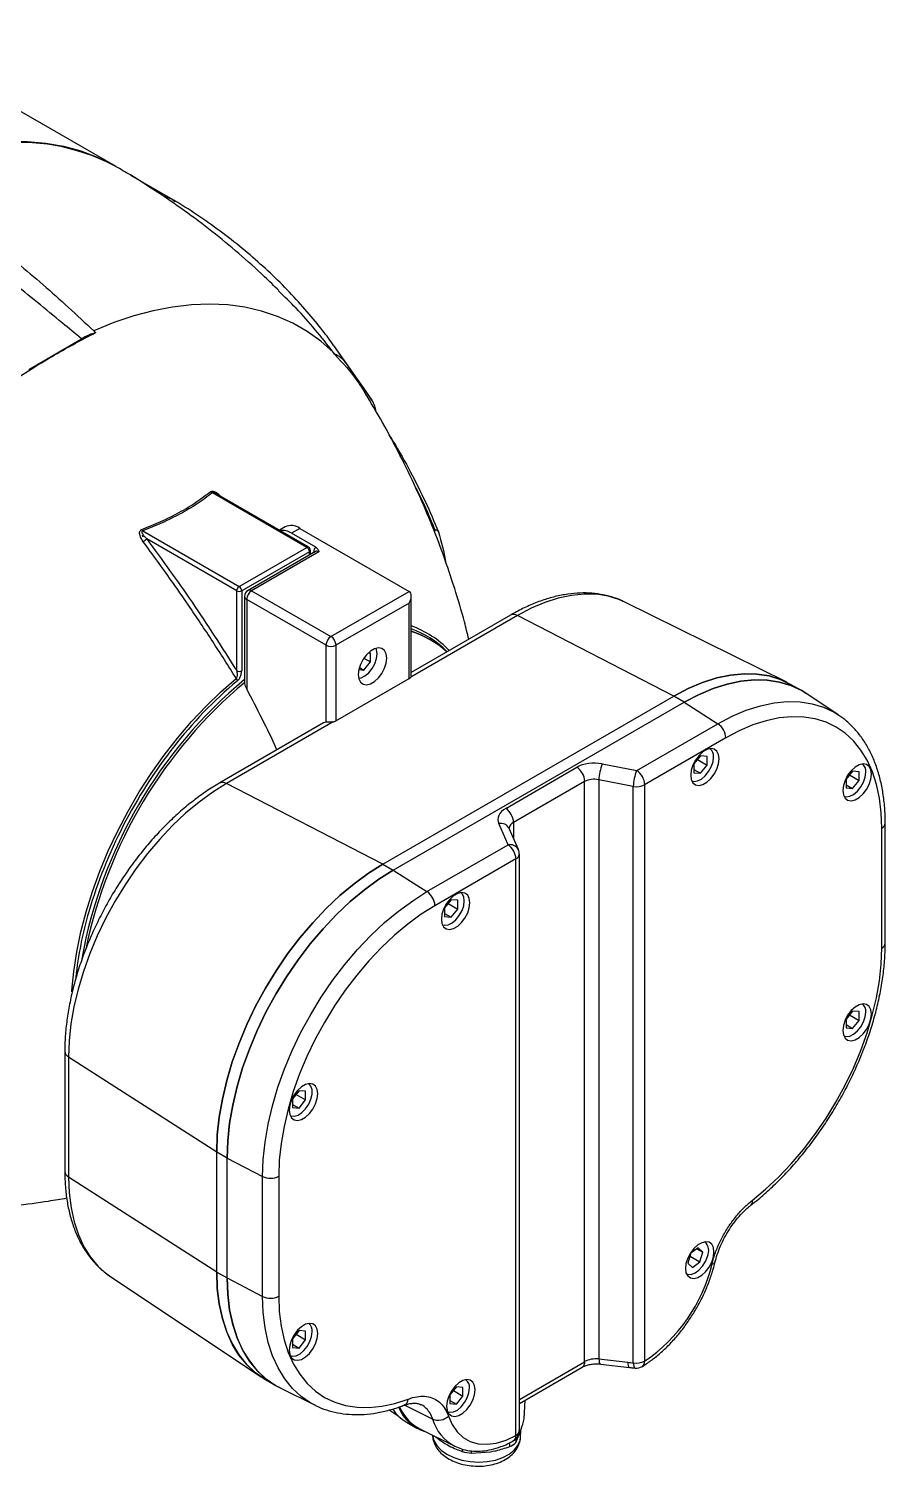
# Model space of a CAD drawing. Extents: x 6 to 132, y 2 to 97.
# Drawn here: x 99.91 to 108.83, y 5.61 to 20.59 of the extents above; entities that cross this region are included whole.
import ezdxf

# ---------------------------------------------------------------- set-up
doc = ezdxf.new("R2010")
doc.units = 0
doc.header["$MEASUREMENT"] = 0
doc.layers.add('OBJECT', color=7, linetype='CONTINUOUS')

msp = doc.modelspace()

# ---------------------------------------------------------------- linework, layer by layer
at = {"layer": 'OBJECT'}
for p, q in [((100.818, 19.156), (81.766, 30.154)), ((101.386, 18.825), (100.969, 19.065)), ((101.403, 18.816), (101.396, 18.818)), ((100.584, 17.445), (100.604, 17.426)), ((100.604, 17.426), (100.604, 17.425)), ((99.907, 17.043), (100.456, 17.36)), ((103.085, 17.287), (103.115, 17.246)), ((103.115, 17.246), (103.208, 17.114)), ((103.374, 16.883), (103.118, 17.248)), ((103.093, 17.202), (103.08, 17.222)), ((103.095, 17.203), (103.08, 17.222)), ((103.093, 17.202), (103.095, 17.203)), ((103.208, 17.114), (103.483, 16.723)), ((102.805, 15.188), (101.821, 15.757)), ((102.824, 15.19), (101.857, 15.748)), ((101.099, 15.293), (101.091, 15.315)), ((101.095, 15.361), (102.1, 14.781)), ((102.579, 15.401), (102.519, 15.366)), ((102.732, 15.386), (102.645, 15.336)), ((102.899, 15.189), (102.645, 15.336)), ((102.732, 15.386), (103.87, 14.728)), ((104.131, 15.358), (104.143, 15.365)), ((102.074, 14.736), (101.136, 15.277)), ((102.1, 14.781), (102.805, 15.188)), ((102.831, 15.143), (102.126, 14.736)), ((102.894, 15.145), (102.193, 14.74)), ((102.931, 15.141), (102.229, 14.736)), ((102.831, 15.108), (102.831, 15.143)), ((102.842, 15.114), (102.842, 15.158)), ((102.879, 15.141), (102.883, 15.138)), ((102.879, 15.136), (102.879, 15.141)), ((102.074, 13.902), (102.074, 14.736)), ((102.126, 14.736), (102.126, 13.902)), ((102.229, 14.736), (103.056, 14.259)), ((103.056, 14.259), (103.87, 14.728)), ((102.156, 14.676), (102.156, 13.789)), ((103.005, 14.169), (102.178, 14.646)), ((102.178, 14.646), (102.178, 13.715)), ((103.87, 14.608), (103.108, 14.169)), ((103.87, 13.82), (103.87, 14.608)), ((103.892, 13.849), (103.892, 14.681)), ((106.12, 14.617), (106.113, 14.62)), ((107.807, 13.782), (106.12, 14.617)), ((104.999, 14.478), (103.888, 13.837)), ((104.928, 14.482), (103.892, 13.884)), ((106.629, 13.636), (104.999, 14.478)), ((104.096, 14.223), (104.074, 14.236)), ((103.005, 13.365), (103.005, 14.169)), ((103.108, 14.169), (103.108, 13.38)), ((103.468, 14.085), (103.445, 14.087)), ((103.468, 13.994), (103.468, 14.085)), ((103.352, 13.937), (103.4, 13.909)), ((103.4, 14.034), (103.468, 13.994)), ((103.4, 13.909), (103.468, 13.994)), ((102.157, 13.78), (102.157, 13.789)), ((103.108, 13.38), (103.87, 13.82)), ((103.347, 13.914), (103.4, 13.909)), ((103.598, 11.886), (106.629, 13.636)), ((106.737, 13.574), (106.629, 13.636)), ((107.961, 13.695), (107.853, 13.757)), ((108.343, 13.442), (108.006, 13.667)), ((103.706, 11.824), (106.737, 13.574)), ((106.737, 13.574), (107.088, 13.35)), ((102.98, 13.358), (101.897, 12.733)), ((103.079, 13.37), (101.968, 12.728)), ((106.243, 12.862), (107.088, 13.35)), ((108.343, 13.442), (108.349, 13.439)), ((107.17, 13.202), (106.325, 12.715)), ((104.877, 12.468), (105.618, 12.896)), ((105.884, 12.931), (106.243, 12.862)), ((106.907, 13.016), (106.839, 12.931)), ((106.839, 12.931), (106.839, 12.84)), ((106.876, 12.977), (106.976, 12.919)), ((106.976, 13.01), (106.907, 13.016)), ((106.907, 12.834), (106.976, 12.919)), ((106.976, 12.919), (106.976, 13.01)), ((105.7, 12.749), (104.959, 12.321)), ((105.7, 6.701), (105.7, 12.749)), ((106.207, 12.696), (105.848, 12.766)), ((105.848, 12.766), (105.848, 6.73)), ((106.839, 12.874), (106.907, 12.834)), ((106.839, 12.84), (106.907, 12.834)), ((108.493, 12.856), (108.425, 12.772)), ((108.425, 12.772), (108.425, 12.681)), ((108.461, 12.817), (108.561, 12.759)), ((108.561, 12.85), (108.493, 12.856)), ((108.493, 12.675), (108.561, 12.759)), ((108.561, 12.759), (108.561, 12.85)), ((103.598, 11.886), (101.968, 12.728)), ((106.207, 6.689), (106.207, 12.696)), ((106.325, 12.715), (106.325, 6.707)), ((108.425, 12.714), (108.493, 12.675)), ((108.425, 12.681), (108.493, 12.675)), ((104.902, 12.088), (104.806, 12.309)), ((104.959, 12.321), (104.959, 12.155)), ((108.833, 11.063), (108.833, 12.313)), ((105.01, 12.039), (104.914, 12.26)), ((104.914, 12.26), (104.914, 12.26)), ((108.797, 11.013), (108.797, 12.263)), ((104.057, 11.6), (104.902, 12.088)), ((105.02, 5.983), (105.02, 11.991)), ((103.598, 11.886), (103.706, 11.824)), ((104.984, 11.941), (104.139, 11.453)), ((104.984, 5.933), (104.984, 11.941)), ((103.706, 11.824), (104.057, 11.6)), ((104.309, 11.516), (104.241, 11.431)), ((104.241, 11.431), (104.241, 11.341)), ((104.278, 11.477), (104.378, 11.419)), ((104.378, 11.51), (104.309, 11.516)), ((104.309, 11.334), (104.378, 11.419)), ((104.378, 11.419), (104.378, 11.51)), ((104.241, 11.374), (104.309, 11.334)), ((104.241, 11.341), (104.309, 11.334)), ((108.493, 10.356), (108.425, 10.272)), ((108.561, 10.35), (108.493, 10.356)), ((108.561, 10.259), (108.561, 10.35)), ((108.425, 10.272), (108.425, 10.181)), ((108.425, 10.214), (108.493, 10.175)), ((108.461, 10.317), (108.561, 10.259)), ((108.493, 10.175), (108.561, 10.259)), ((108.425, 10.181), (108.493, 10.175)), ((100.282, 9.935), (100.282, 8.685)), ((101.866, 8.886), (100.322, 9.876)), ((100.322, 9.876), (100.322, 8.626)), ((102.724, 9.526), (102.656, 9.441)), ((102.656, 9.441), (102.656, 9.35)), ((102.692, 9.487), (102.792, 9.429)), ((102.792, 9.52), (102.724, 9.526)), ((102.792, 9.429), (102.792, 9.52)), ((102.656, 9.383), (102.724, 9.344)), ((102.656, 9.35), (102.724, 9.344)), ((102.724, 9.344), (102.792, 9.429)), ((101.974, 8.824), (101.866, 8.886)), ((101.866, 7.636), (101.866, 8.886)), ((101.974, 8.824), (102.343, 8.632)), ((101.974, 7.574), (101.974, 8.824)), ((101.866, 7.636), (100.322, 8.626)), ((102.343, 7.382), (102.343, 8.632)), ((102.512, 8.635), (102.512, 7.385)), ((106.805, 7.831), (106.775, 7.73)), ((106.796, 7.799), (106.799, 7.801)), ((106.799, 7.801), (106.808, 7.833)), ((106.799, 7.801), (106.901, 7.742)), ((106.883, 7.888), (106.805, 7.831)), ((106.87, 7.879), (106.931, 7.844)), ((106.931, 7.844), (106.883, 7.888)), ((106.901, 7.742), (106.931, 7.844)), ((106.775, 7.73), (106.823, 7.685)), ((106.823, 7.685), (106.901, 7.742)), ((100.748, 7.596), (100.762, 7.587)), ((100.762, 7.587), (102.329, 6.543)), ((101.866, 7.636), (101.974, 7.574)), ((101.974, 7.574), (102.343, 7.382)), ((102.724, 7.026), (102.656, 6.941)), ((102.656, 6.941), (102.656, 6.85)), ((102.692, 6.987), (102.792, 6.929)), ((102.792, 7.02), (102.724, 7.026)), ((102.724, 6.844), (102.792, 6.929)), ((102.792, 6.929), (102.792, 7.02)), ((102.656, 6.883), (102.724, 6.844)), ((102.656, 6.85), (102.724, 6.844)), ((105.02, 6.309), (105.7, 6.701)), ((105.02, 6.267), (105.675, 6.645)), ((105.848, 6.73), (106.149, 6.695)), ((105.866, 6.677), (106.167, 6.642)), ((102.373, 6.515), (102.481, 6.453)), ((102.528, 6.428), (102.891, 6.248)), ((104.364, 6.44), (104.295, 6.356)), ((104.295, 6.356), (104.295, 6.265)), ((104.295, 6.298), (104.364, 6.259)), ((104.332, 6.401), (104.432, 6.343)), ((104.432, 6.434), (104.364, 6.44)), ((104.364, 6.259), (104.432, 6.343)), ((104.432, 6.343), (104.432, 6.434)), ((105.071, 6.105), (105.08, 6.302)), ((102.891, 6.248), (102.875, 6.256)), ((103.664, 6.199), (103.757, 6.137)), ((103.818, 6.248), (103.816, 6.247)), ((103.826, 6.25), (104.117, 6.104)), ((104.295, 6.265), (104.364, 6.259)), ((105.02, 6.256), (105.025, 6.27)), ((103.842, 6.073), (103.95, 6.01)), ((103.983, 6.001), (104.346, 5.821)), ((104.919, 5.817), (104.921, 5.859)), ((104.983, 5.858), (105.026, 5.961)), ((104.985, 5.897), (104.983, 5.858)), ((105.031, 5.913), (105.035, 5.987)), ((104.427, 5.765), (104.428, 5.79)), ((104.52, 5.773), (104.519, 5.75)), ((104.519, 5.75), (104.718, 5.763))]:
    msp.add_line(p, q, dxfattribs=at)
at = {"layer": 'OBJECT', "flags": 128}
for points in [[(98.419, 19.098), (98.639, 19.19), (98.857, 19.267), (99.072, 19.329), (99.283, 19.375), (99.491, 19.405), (99.694, 19.42), (99.892, 19.419), (100.084, 19.401), (100.27, 19.368), (100.448, 19.32), (100.619, 19.256), (100.782, 19.176), (100.835, 19.146)], [(103.08, 17.222), (102.949, 17.337), (102.808, 17.438), (102.658, 17.524), (102.5, 17.595), (102.334, 17.651), (102.16, 17.691), (101.98, 17.715), (101.794, 17.723), (101.602, 17.716), (101.406, 17.693), (101.205, 17.654), (101.001, 17.6), (100.793, 17.53), (100.584, 17.445)], [(103.483, 16.723), (103.401, 16.843), (103.374, 16.883)], [(106.113, 14.62), (106.058, 14.644), (105.944, 14.679), (105.823, 14.699), (105.695, 14.702), (105.562, 14.688), (105.425, 14.659), (105.285, 14.614), (105.143, 14.554), (104.999, 14.478)], [(103.892, 14.318), (103.996, 14.277), (104.074, 14.236)], [(103.638, 14.034), (103.632, 14.079), (103.615, 14.114), (103.587, 14.135), (103.551, 14.141), (103.511, 14.131), (103.468, 14.106), (103.428, 14.069), (103.392, 14.022), (103.364, 13.969), (103.347, 13.914), (103.341, 13.863), (103.347, 13.818), (103.364, 13.783), (103.392, 13.762), (103.428, 13.756), (103.468, 13.766), (103.511, 13.791), (103.551, 13.828), (103.587, 13.875), (103.615, 13.928), (103.632, 13.983), (103.638, 14.034)], [(103.345, 13.824), (103.37, 13.829), (103.41, 13.849), (103.45, 13.882), (103.485, 13.926), (103.513, 13.976), (103.53, 14.029), (103.537, 14.079), (103.53, 14.122), (103.525, 14.136)], [(100.356, 10.555), (100.357, 10.57), (100.376, 10.769), (100.407, 10.973), (100.449, 11.18), (100.504, 11.39), (100.57, 11.602), (100.648, 11.814), (100.736, 12.025), (100.834, 12.233), (100.942, 12.438), (101.059, 12.639), (101.184, 12.833), (101.317, 13.021), (101.457, 13.201), (101.603, 13.372), (101.754, 13.533), (101.91, 13.683), (102.069, 13.822)], [(106.629, 13.636), (106.78, 13.716), (106.929, 13.779), (107.077, 13.827), (107.221, 13.857), (107.361, 13.871), (107.495, 13.868), (107.622, 13.848), (107.742, 13.811), (107.853, 13.757)], [(107.853, 13.757), (107.742, 13.811), (107.622, 13.848), (107.495, 13.868), (107.361, 13.871), (107.221, 13.857), (107.077, 13.827), (106.929, 13.779), (106.78, 13.716), (106.629, 13.636)], [(106.737, 13.574), (106.888, 13.653), (107.038, 13.717), (107.185, 13.764), (107.329, 13.795), (107.469, 13.809), (107.603, 13.805), (107.73, 13.785), (107.85, 13.748), (107.962, 13.695), (108.006, 13.667)], [(108.006, 13.667), (107.962, 13.695), (107.85, 13.748), (107.73, 13.785), (107.603, 13.805), (107.469, 13.809), (107.329, 13.795), (107.185, 13.764), (107.038, 13.717), (106.888, 13.653), (106.737, 13.574)], [(107.088, 13.35), (107.237, 13.428), (107.385, 13.491), (107.531, 13.538), (107.674, 13.569), (107.812, 13.582), (107.945, 13.579), (108.071, 13.559), (108.189, 13.523), (108.299, 13.47), (108.343, 13.442)], [(108.797, 12.263), (108.791, 12.423), (108.772, 12.575), (108.742, 12.717), (108.699, 12.849), (108.645, 12.969), (108.579, 13.076), (108.503, 13.171), (108.416, 13.251), (108.32, 13.316), (108.216, 13.367), (108.103, 13.401), (107.983, 13.42), (107.858, 13.423), (107.726, 13.41), (107.591, 13.382), (107.452, 13.337), (107.312, 13.277), (107.17, 13.202)], [(107.102, 12.984), (107.096, 13.029), (107.079, 13.064), (107.051, 13.085), (107.015, 13.091), (106.975, 13.081), (106.932, 13.056), (106.892, 13.019), (106.856, 12.972), (106.828, 12.919), (106.811, 12.865), (106.805, 12.813), (106.811, 12.768), (106.828, 12.733), (106.856, 12.712), (106.892, 12.707), (106.932, 12.716), (106.975, 12.741), (107.015, 12.778), (107.051, 12.825), (107.079, 12.878), (107.096, 12.933), (107.102, 12.984)], [(106.815, 12.756), (106.839, 12.749), (106.877, 12.754), (106.918, 12.774), (106.957, 12.807), (106.992, 12.851), (107.02, 12.901), (107.038, 12.954), (107.044, 13.004)], [(108.688, 12.825), (108.682, 12.87), (108.664, 12.904), (108.636, 12.925), (108.601, 12.931), (108.56, 12.921), (108.518, 12.897), (108.477, 12.86), (108.441, 12.813), (108.414, 12.76), (108.396, 12.705), (108.39, 12.653), (108.396, 12.608), (108.414, 12.574), (108.441, 12.553), (108.477, 12.547), (108.518, 12.557), (108.56, 12.581), (108.601, 12.618), (108.636, 12.665), (108.664, 12.718), (108.682, 12.773), (108.688, 12.825)], [(108.4, 12.596), (108.425, 12.59), (108.463, 12.594), (108.503, 12.614), (108.543, 12.648), (108.578, 12.691), (108.606, 12.742), (108.623, 12.794), (108.629, 12.844)], [(101.968, 12.728), (101.825, 12.638), (101.682, 12.534), (101.542, 12.417), (101.405, 12.289), (101.272, 12.148), (101.145, 11.998), (101.024, 11.839), (100.91, 11.672), (100.804, 11.499), (100.707, 11.321), (100.62, 11.139), (100.542, 10.954), (100.476, 10.769), (100.421, 10.584), (100.378, 10.401), (100.347, 10.221), (100.328, 10.046), (100.322, 9.876)], [(101.866, 8.886), (101.872, 9.065), (101.892, 9.249), (101.925, 9.438), (101.97, 9.631), (102.028, 9.825), (102.098, 10.02), (102.179, 10.214), (102.271, 10.406), (102.373, 10.593), (102.484, 10.776), (102.604, 10.951), (102.732, 11.118), (102.866, 11.276), (103.005, 11.424), (103.149, 11.559), (103.297, 11.682), (103.447, 11.792), (103.598, 11.886)], [(103.598, 11.886), (103.447, 11.792), (103.297, 11.682), (103.149, 11.559), (103.005, 11.424), (102.866, 11.276), (102.732, 11.118), (102.604, 10.951), (102.484, 10.776), (102.373, 10.593), (102.271, 10.406), (102.179, 10.214), (102.098, 10.02), (102.028, 9.825), (101.97, 9.631), (101.925, 9.438), (101.892, 9.249), (101.872, 9.065), (101.866, 8.886)], [(101.974, 8.824), (101.981, 9.002), (102, 9.186), (102.033, 9.376), (102.078, 9.568), (102.136, 9.763), (102.206, 9.958), (102.287, 10.152), (102.379, 10.343), (102.481, 10.531), (102.593, 10.713), (102.713, 10.889), (102.84, 11.056), (102.974, 11.214), (103.114, 11.361), (103.258, 11.497), (103.405, 11.62), (103.555, 11.729), (103.706, 11.824)], [(103.706, 11.824), (103.555, 11.729), (103.405, 11.62), (103.258, 11.497), (103.114, 11.361), (102.974, 11.214), (102.84, 11.056), (102.713, 10.889), (102.593, 10.713), (102.481, 10.531), (102.379, 10.343), (102.287, 10.152), (102.206, 9.958), (102.136, 9.763), (102.078, 9.568), (102.033, 9.376), (102, 9.186), (101.981, 9.002), (101.974, 8.824)], [(102.343, 8.632), (102.35, 8.808), (102.369, 8.991), (102.402, 9.178), (102.447, 9.368), (102.504, 9.561), (102.573, 9.754), (102.653, 9.946), (102.744, 10.135), (102.845, 10.321), (102.955, 10.501), (103.074, 10.675), (103.2, 10.84), (103.333, 10.997), (103.471, 11.142), (103.613, 11.277), (103.759, 11.398), (103.908, 11.506), (104.057, 11.6)], [(104.504, 11.485), (104.498, 11.53), (104.481, 11.564), (104.453, 11.585), (104.417, 11.591), (104.377, 11.581), (104.334, 11.557), (104.294, 11.519), (104.258, 11.472), (104.23, 11.419), (104.213, 11.365), (104.207, 11.313), (104.213, 11.268), (104.23, 11.234), (104.258, 11.213), (104.294, 11.207), (104.334, 11.216), (104.377, 11.241), (104.417, 11.278), (104.453, 11.325), (104.481, 11.378), (104.498, 11.433), (104.504, 11.485)], [(104.217, 11.256), (104.241, 11.25), (104.279, 11.254), (104.32, 11.274), (104.359, 11.308), (104.394, 11.351), (104.422, 11.402), (104.44, 11.454), (104.446, 11.504), (104.44, 11.547), (104.422, 11.579), (104.409, 11.59)], [(104.139, 11.453), (103.997, 11.364), (103.856, 11.261), (103.718, 11.146), (103.582, 11.018), (103.451, 10.88), (103.325, 10.731), (103.206, 10.574), (103.093, 10.409), (102.988, 10.238), (102.893, 10.062), (102.806, 9.882), (102.73, 9.7), (102.664, 9.517), (102.61, 9.334), (102.567, 9.153), (102.537, 8.975), (102.518, 8.802), (102.512, 8.635)], [(107.447, 8.382), (107.586, 8.498), (107.722, 8.625), (107.854, 8.763), (107.98, 8.912), (108.1, 9.069), (108.213, 9.234), (108.318, 9.406), (108.415, 9.582), (108.501, 9.762), (108.578, 9.945), (108.644, 10.129), (108.698, 10.312), (108.741, 10.493), (108.772, 10.671), (108.791, 10.845), (108.797, 11.013)], [(108.688, 10.325), (108.682, 10.37), (108.664, 10.404), (108.636, 10.425), (108.601, 10.431), (108.56, 10.421), (108.518, 10.397), (108.477, 10.36), (108.441, 10.313), (108.414, 10.26), (108.396, 10.205), (108.39, 10.153), (108.396, 10.108), (108.414, 10.074), (108.441, 10.053), (108.477, 10.047), (108.518, 10.057), (108.56, 10.081), (108.601, 10.118), (108.636, 10.165), (108.664, 10.218), (108.682, 10.273), (108.688, 10.325)], [(108.4, 10.096), (108.425, 10.09), (108.463, 10.094), (108.503, 10.114), (108.543, 10.148), (108.578, 10.191), (108.606, 10.242), (108.623, 10.294), (108.629, 10.344)], [(102.919, 9.494), (102.913, 9.539), (102.895, 9.574), (102.867, 9.595), (102.832, 9.601), (102.791, 9.591), (102.749, 9.566), (102.708, 9.529), (102.672, 9.482), (102.645, 9.429), (102.627, 9.374), (102.621, 9.323), (102.627, 9.278), (102.645, 9.243), (102.672, 9.222), (102.708, 9.216), (102.749, 9.226), (102.791, 9.251), (102.832, 9.288), (102.867, 9.335), (102.895, 9.388), (102.913, 9.443), (102.919, 9.494)], [(102.792, 9.338), (102.824, 9.386), (102.847, 9.438), (102.859, 9.489), (102.859, 9.536), (102.847, 9.574), (102.824, 9.6)], [(102.631, 9.266), (102.639, 9.263), (102.674, 9.26), (102.714, 9.272), (102.754, 9.299), (102.792, 9.338)], [(100.322, 8.626), (100.328, 8.461), (100.348, 8.305), (100.38, 8.158), (100.425, 8.023), (100.482, 7.9), (100.551, 7.791), (100.631, 7.695), (100.722, 7.615), (100.748, 7.596)], [(107.048, 7.846), (107.042, 7.891), (107.024, 7.925), (106.997, 7.946), (106.961, 7.952), (106.92, 7.942), (106.878, 7.918), (106.837, 7.881), (106.802, 7.834), (106.774, 7.781), (106.756, 7.726), (106.75, 7.674), (106.756, 7.629), (106.774, 7.595), (106.802, 7.574), (106.837, 7.568), (106.878, 7.578), (106.92, 7.602), (106.961, 7.639), (106.997, 7.686), (107.024, 7.739), (107.042, 7.794), (107.048, 7.846)], [(106.761, 7.618), (106.774, 7.613), (106.811, 7.612), (106.851, 7.628), (106.891, 7.657), (106.928, 7.698), (106.958, 7.747), (106.979, 7.799)], [(102.373, 6.515), (102.372, 6.516), (102.27, 6.585), (102.178, 6.671), (102.097, 6.771), (102.028, 6.885), (101.97, 7.013), (101.925, 7.153), (101.892, 7.305), (101.872, 7.466), (101.866, 7.636)], [(101.866, 7.636), (101.872, 7.466), (101.892, 7.304), (101.925, 7.152), (101.971, 7.011), (102.029, 6.883), (102.099, 6.769), (102.18, 6.669), (102.273, 6.583), (102.373, 6.515)], [(102.528, 6.428), (102.483, 6.451), (102.381, 6.521), (102.289, 6.606), (102.207, 6.706), (102.137, 6.821), (102.079, 6.949), (102.033, 7.089), (102, 7.241), (101.981, 7.403), (101.974, 7.574)], [(101.974, 7.574), (101.981, 7.404), (102, 7.242), (102.033, 7.091), (102.078, 6.951), (102.136, 6.823), (102.206, 6.709), (102.287, 6.608), (102.378, 6.523), (102.48, 6.453), (102.528, 6.428)], [(102.875, 6.256), (102.847, 6.271), (102.746, 6.34), (102.655, 6.424), (102.574, 6.524), (102.505, 6.637), (102.447, 6.764), (102.402, 6.903), (102.369, 7.053), (102.35, 7.213), (102.343, 7.382)], [(102.512, 7.385), (102.518, 7.224), (102.537, 7.072), (102.568, 6.929), (102.61, 6.797), (102.665, 6.677), (102.731, 6.57), (102.807, 6.475), (102.894, 6.395), (102.99, 6.33), (103.096, 6.28), (103.209, 6.245), (103.329, 6.227), (103.455, 6.224), (103.587, 6.238), (103.723, 6.267), (103.862, 6.312)], [(102.919, 6.994), (102.913, 7.039), (102.895, 7.074), (102.867, 7.095), (102.832, 7.101), (102.791, 7.091), (102.749, 7.066), (102.708, 7.029), (102.672, 6.982), (102.645, 6.929), (102.627, 6.874), (102.621, 6.823), (102.627, 6.778), (102.645, 6.743), (102.672, 6.722), (102.708, 6.716), (102.749, 6.726), (102.791, 6.751), (102.832, 6.788), (102.867, 6.835), (102.895, 6.888), (102.913, 6.943), (102.919, 6.994)], [(102.631, 6.766), (102.656, 6.759), (102.694, 6.764), (102.734, 6.784), (102.774, 6.817), (102.809, 6.861), (102.837, 6.911), (102.854, 6.964), (102.86, 7.014)], [(105.848, 6.73), (105.85, 6.712), (105.852, 6.697), (105.856, 6.686), (105.861, 6.679), (105.866, 6.677)], [(106.149, 6.695), (106.151, 6.677), (106.154, 6.662), (106.157, 6.651), (106.162, 6.644), (106.167, 6.642)], [(106.207, 6.689), (106.209, 6.671), (106.212, 6.655), (106.216, 6.644), (106.221, 6.638), (106.226, 6.635)], [(104.558, 6.409), (104.552, 6.454), (104.535, 6.488), (104.507, 6.509), (104.471, 6.515), (104.431, 6.505), (104.388, 6.481), (104.348, 6.444), (104.312, 6.396), (104.284, 6.343), (104.267, 6.289), (104.261, 6.237), (104.267, 6.192), (104.284, 6.158), (104.312, 6.137), (104.348, 6.131), (104.388, 6.141), (104.431, 6.165), (104.471, 6.202), (104.507, 6.249), (104.535, 6.302), (104.552, 6.357), (104.558, 6.409)], [(104.271, 6.18), (104.295, 6.174), (104.333, 6.178), (104.374, 6.198), (104.413, 6.232), (104.449, 6.275), (104.476, 6.326), (104.494, 6.378), (104.5, 6.428)], [(104.281, 6.135), (104.32, 6.046), (104.371, 5.971), (104.435, 5.913), (104.508, 5.871), (104.592, 5.847), (104.683, 5.841), (104.779, 5.854), (104.881, 5.885), (104.984, 5.933)], [(104.114, 5.936), (104.114, 5.934), (104.128, 5.879), (104.158, 5.827), (104.204, 5.779), (104.265, 5.737), (104.337, 5.702), (104.419, 5.677), (104.506, 5.661), (104.596, 5.656), (104.685, 5.661), (104.77, 5.677), (104.847, 5.703), (104.913, 5.738), (104.967, 5.78), (105.005, 5.829), (105.027, 5.881), (105.031, 5.913)]]:
    msp.add_lwpolyline(points, dxfattribs=at)
at = {"layer": 'OBJECT'}
for centre, radius, start, end in [((99.815, 17.296), 2.112, 60.6023, 95.1424), ((101.281, 18.643), 0.209, 44.6547, 79.2122), ((101.84, 15.801), 0.048, 221.945, 246.1942), ((101.132, 15.4), 0.0537, 206.7827, 226.6308), ((102.55, 15.196), 0.169, 55.8582, 98.7787), ((102.642, 15.261), 0.154, 54.3825, 114.307), ((101.006, 15.402), 0.18, 301.2355, 316.2788), ((102.816, 15.173), 0.0185, 65.6918, 125.6177), ((102.775, 15.141), 0.0565, 2.6054, 57.3946), ((102.805, 15.158), 0.0367, 0, 60.0027), ((102.824, 15.16), 0.0185, 294.3743, 354.305), ((102.936, 15.146), 0.0576, 130.6915, 184.835), ((102.909, 15.111), 0.037, 54.3837, 114.3057), ((102.13, 14.733), 0.0565, 122.6057, 177.3944), ((102.1, 14.786), 0.0565, 242.6095, 297.3905), ((102.069, 14.733), 0.0565, 2.6054, 57.3946), ((102.229, 14.676), 0.0735, 119.9973, 180), ((102.29, 14.641), 0.113, 122.6057, 177.3944), ((102.208, 14.706), 0.037, 54.3837, 114.3057), ((102.193, 14.68), 0.037, 185.6944, 245.6258), ((104.96, 14.416), 0.0735, 57.483, 115.2831), ((103.117, 14.163), 0.113, 122.6057, 177.3944), ((102.996, 14.163), 0.113, 2.6056, 57.3944), ((103.541, 13.392), 1.039, 43.9488, 70.236), ((103.541, 13.372), 1.029, 45.098, 70.0299), ((103.584, 13.338), 1.022, 48.204, 72.496), ((103.056, 14.269), 0.113, 242.6096, 297.3903), ((105.288, 10.034), 4.906, 129.678, 169.8148), ((104.956, 10.356), 4.484, 129.8736, 142.1823), ((102.022, 13.781), 0.0622, 14.5531, 40.4936), ((102.1, 13.952), 0.0565, 242.6095, 297.3905), ((105.326, 10.01), 4.925, 130.0451, 168.1837), ((103.007, 13.311), 0.054, 92.353, 119.764), ((106.981, 13.193), 0.19, 2.7342, 55.5333), ((105.451, 9.944), 5.127, 141.9343, 163.6128), ((106.948, 13.014), 0.0962, 353.8304, 51.944), ((105.511, 12.74), 0.19, 2.734, 55.5336), ((106.388, 12.734), 0.541, 158.6395, 176.6703), ((108.534, 12.855), 0.0961, 353.83, 51.9443), ((101.929, 12.666), 0.0735, 57.4792, 115.3278), ((106.746, 12.665), 0.541, 158.6399, 176.67), ((106.136, 12.706), 0.19, 2.7342, 55.5333), ((106.238, 12.882), 0.188, 260.2286, 297.3576), ((104.77, 12.312), 0.19, 2.734, 55.5336), ((104.827, 12.212), 0.0991, 29.2265, 102.4232), ((108.774, 12.317), 0.0591, 292.9462, 355.7479), ((104.923, 11.991), 0.0991, 29.2267, 102.4232), ((104.795, 11.931), 0.19, 2.7342, 55.5333), ((104.958, 11.997), 0.0619, 294.5249, 354.1544), ((104.897, 11.991), 0.122, 0, 23.5199), ((103.95, 11.444), 0.19, 2.7342, 55.5333), ((104.333, 10.283), 3.959, 163.7514, 173.8678), ((108.774, 11.067), 0.0591, 292.9462, 355.7479), ((108.534, 10.355), 0.0961, 353.83, 51.9441), ((100.356, 9.942), 0.0734, 184.675, 242.5283), ((100.356, 8.692), 0.0735, 184.718, 242.5252), ((102.425, 8.803), 0.19, 244.4705, 297.2617), ((107.402, 8.369), 0.047, 315.3862, 17.0219), ((106.859, 7.857), 0.134, 334.3858, 44.924), ((105.377, 8.115), 1.697, 303.9419, 346.5482), ((107.027, 7.756), 0.0361, 270.7186, 335.6777), ((102.425, 7.553), 0.19, 244.4705, 297.2617), ((102.765, 7.024), 0.0961, 353.83, 51.9441), ((105.642, 6.694), 0.0591, 304.2649, 7.0475), ((106.238, 6.874), 0.188, 260.2286, 297.3576), ((106.238, 6.757), 0.122, 264.0263, 301.3477), ((106.269, 6.699), 0.0566, 305.6832, 8.8086), ((104.404, 6.438), 0.0962, 353.8304, 51.9436), ((103.787, 6.316), 0.0747, 294.7894, 357.5103), ((104.063, 6.45), 0.437, 214.0064, 239.5661), ((104.174, 6.397), 0.446, 202.7633, 252.9965), ((104.196, 6.409), 0.46, 202.7701, 242.4598), ((104.175, 6.244), 0.152, 247.3959, 313.9244), ((104.564, 6.232), 0.466, 196.0593, 242.1629), ((104.725, 6.189), 0.42, 297.6437, 307.9509), ((104.897, 5.983), 0.122, 298.6092, 0), ((104.921, 5.928), 0.0632, 303.7283, 4.4705), ((104.958, 5.989), 0.0619, 294.5249, 354.1544), ((104.599, 6.552), 0.806, 257.6305, 264.301)]:
    msp.add_arc(centre, radius, start, end, dxfattribs=at)
for centre, major_axis, ratio, start_param, end_param in [((103.819, 14.638), (0.052, 0.09), 0.577335, 4.71243, 6.283226), ((103.819, 13.847), (0.0735, 0.0032), 0.546315, 5.474214, 5.945541), ((103.056, 13.407), (0.0735, 0.0032), 0.546315, 5.002888, 5.474214), ((105.813, 12.772), (0.275, -0.013), 0.606667, 1.338062, 2.385259), ((105.808, 12.674), (0.153, -0.014), 0.628661, 1.365736, 2.412933), ((105.072, 12.344), (0.275, -0.013), 0.606667, 2.385259, 3.432457), ((105.067, 12.247), (0.153, -0.014), 0.628661, 2.412933, 3.13192), ((105.808, 6.651), (0.153, 0.011), 0.520698, 1.270047, 2.317245), ((105.958, 7.606), (2.096, -0.392), 0.409103, 4.879584, 4.907021)]:
    msp.add_ellipse(centre, major_axis=major_axis, ratio=ratio, start_param=start_param, end_param=end_param, dxfattribs=at)
for points, knots in [([(100.456, 17.36), (100.39, 17.416), (100.148, 17.617), (99.736, 17.955), (99.214, 18.355), (98.686, 18.724), (98.334, 18.937), (98.158, 19.043)], [0, 0, 0, 0, 0.085075, 0.310548, 0.536056, 0.768026, 1, 1, 1, 1]), ([(98.445, 19.083), (98.625, 18.974), (98.985, 18.756), (99.523, 18.366), (100.059, 17.934), (100.409, 17.608), (100.584, 17.445)], [0, 0, 0, 0, 0.247337, 0.4962, 0.7473, 1, 1, 1, 1]), ([(102.513, 17.864), (102.464, 17.912), (102.329, 18.046), (102.097, 18.252), (101.818, 18.482), (101.53, 18.699), (101.233, 18.902), (101.006, 19.048), (100.876, 19.121), (100.851, 19.135)], [0, 0, 0, 0, 0.099369, 0.271686, 0.443837, 0.61568, 0.787172, 0.958273, 1, 1, 1, 1]), ([(101.377, 18.825), (101.368, 18.829), (101.351, 18.837), (101.331, 18.838), (101.323, 18.838)], [0, 0, 0, 0, 0.550647, 1, 1, 1, 1]), ([(101.417, 18.806), (101.412, 18.808), (101.403, 18.814), (101.378, 18.83), (101.351, 18.837), (101.327, 18.837), (101.325, 18.837)], [0, 0, 0, 0, 0.1595108, 0.3197629, 0.9332028, 1, 1, 1, 1]), ([(103.087, 17.289), (103.049, 17.342), (102.961, 17.462), (102.806, 17.649), (102.625, 17.849), (102.426, 18.047), (102.214, 18.237), (101.99, 18.419), (101.752, 18.592), (101.561, 18.721), (101.446, 18.789), (101.417, 18.806)], [0, 0, 0, 0, 0.0896269, 0.2055026, 0.3290394, 0.4528502, 0.5778388, 0.7037235, 0.8302669, 0.9575329, 1, 1, 1, 1]), ([(103.08, 17.222), (102.957, 17.379), (102.78, 17.603), (102.571, 17.801), (102.509, 17.86)], [0, 0, 0, 0, 0.701074, 1, 1, 1, 1]), ([(99.738, 16.925), (99.885, 17.017), (100.107, 17.157), (100.393, 17.317), (100.534, 17.389), (100.604, 17.425)], [0, 0, 0, 0, 0.496895, 0.748447, 1, 1, 1, 1]), ([(100.604, 17.426), (100.582, 17.419), (100.536, 17.404), (100.483, 17.375), (100.456, 17.36)], [0, 0, 0, 0, 0.491563, 1, 1, 1, 1]), ([(103.093, 17.202), (103.179, 17.11), (103.296, 16.984), (103.385, 16.839), (103.409, 16.801)], [0, 0, 0, 0, 0.734209, 1, 1, 1, 1]), ([(103.208, 17.114), (103.193, 17.132), (103.163, 17.169), (103.118, 17.192), (103.095, 17.203)], [0, 0, 0, 0, 0.49156, 1, 1, 1, 1]), ([(104.492, 14.231), (104.478, 14.291), (104.435, 14.468), (104.347, 14.761), (104.23, 15.11), (104.095, 15.459), (103.944, 15.806), (103.778, 16.15), (103.6, 16.483), (103.472, 16.698), (103.41, 16.801)], [0, 0, 0, 0, 0.0681334, 0.1994176, 0.3320858, 0.4659181, 0.6007168, 0.7363064, 0.8725333, 1, 1, 1, 1]), ([(103.524, 16.607), (103.522, 16.625), (103.516, 16.668), (103.495, 16.703), (103.483, 16.723)], [0, 0, 0, 0, 0.412806, 1, 1, 1, 1]), ([(103.668, 16.35), (103.68, 16.332), (103.759, 16.207), (103.884, 15.978), (104.044, 15.663), (104.132, 15.455), (104.176, 15.35)], [0, 0, 0, 0, 0.055408, 0.381049, 0.690525, 1, 1, 1, 1]), ([(101.084, 15.376), (101.151, 15.402), (101.287, 15.456), (101.445, 15.535), (101.624, 15.636), (101.728, 15.713), (101.804, 15.769)], [0, 0, 0, 0, 0.245476, 0.49291, 0.630164, 1, 1, 1, 1]), ([(101.821, 15.757), (101.769, 15.718), (101.665, 15.64), (101.489, 15.537), (101.299, 15.442), (101.163, 15.388), (101.095, 15.361)], [0, 0, 0, 0, 0.25249, 0.507165, 0.752593, 1, 1, 1, 1]), ([(101.804, 15.769), (101.808, 15.771), (101.815, 15.775), (101.83, 15.774), (101.852, 15.767), (101.88, 15.749), (101.897, 15.73), (101.906, 15.72)], [0, 0, 0, 0, 0.120769, 0.24118, 0.407152, 0.679179, 1, 1, 1, 1]), ([(101.821, 15.757), (101.821, 15.757), (101.823, 15.759), (101.826, 15.759), (101.83, 15.759), (101.838, 15.758), (101.847, 15.754), (101.854, 15.75), (101.857, 15.748)], [0, 0, 0, 0, 0.101104, 0.19118, 0.301119, 0.404898, 0.759026, 1, 1, 1, 1]), ([(104.143, 15.365), (104.091, 15.489), (104.024, 15.652), (103.94, 15.812), (103.92, 15.85)], [0, 0, 0, 0, 0.763964, 1, 1, 1, 1]), ([(101.1, 15.247), (101.086, 15.268), (101.069, 15.295), (101.061, 15.333), (101.062, 15.351), (101.069, 15.366), (101.077, 15.373), (101.082, 15.375), (101.084, 15.376)], [0, 0, 0, 0, 0.475407, 0.622904, 0.771203, 0.868409, 0.966167, 1, 1, 1, 1]), ([(101.136, 15.277), (101.123, 15.291), (101.105, 15.31), (101.09, 15.335), (101.087, 15.345), (101.087, 15.352), (101.088, 15.356), (101.09, 15.358), (101.092, 15.36), (101.094, 15.361), (101.095, 15.361)], [0, 0, 0, 0, 0.5422231, 0.6967741, 0.8349357, 0.8808129, 0.9104213, 0.9456057, 0.9766811, 1, 1, 1, 1]), ([(104.176, 15.35), (104.175, 15.353), (104.173, 15.359), (104.167, 15.365), (104.16, 15.369), (104.151, 15.369), (104.146, 15.366), (104.143, 15.365)], [0, 0, 0, 0, 0.194111, 0.388779, 0.574836, 0.768557, 1, 1, 1, 1]), ([(104.176, 15.35), (104.205, 15.245), (104.234, 15.14), (104.251, 15.039), (104.251, 15.039)], [0, 0, 0, 0, 0.9981, 1, 1, 1, 1]), ([(102.069, 13.822), (101.988, 13.951), (101.825, 14.209), (101.598, 14.548), (101.357, 14.896), (101.198, 15.113), (101.1, 15.247)], [0, 0, 0, 0, 0.264022, 0.528445, 0.709044, 1, 1, 1, 1]), ([(101.136, 15.277), (101.296, 15.058), (101.621, 14.612), (101.921, 14.142), (102.074, 13.902)], [0, 0, 0, 0, 0.489893, 1, 1, 1, 1]), ([(102.899, 15.189), (102.904, 15.185), (102.921, 15.173), (102.927, 15.155), (102.93, 15.143), (102.931, 15.141), (102.931, 15.141)], [0, 0, 0, 0, 0.283117, 0.90121, 0.995869, 1, 1, 1, 1]), ([(106.111, 14.62), (106.104, 14.623), (106.063, 14.646), (105.981, 14.673), (105.866, 14.701), (105.746, 14.714), (105.621, 14.713), (105.491, 14.697), (105.358, 14.668), (105.223, 14.625), (105.089, 14.568), (104.99, 14.518), (104.938, 14.488), (104.928, 14.482)], [0, 0, 0, 0, 0.021895, 0.125386, 0.229131, 0.333648, 0.439286, 0.546179, 0.654251, 0.763277, 0.87297, 0.97769, 1, 1, 1, 1]), ([(102.074, 13.902), (102.075, 13.893), (102.079, 13.877), (102.079, 13.853), (102.076, 13.836), (102.072, 13.826), (102.069, 13.822), (102.069, 13.822)], [0, 0, 0, 0, 0.333044, 0.627913, 0.827002, 0.966789, 1, 1, 1, 1]), ([(102.082, 13.797), (102.083, 13.798), (102.089, 13.803), (102.1, 13.817), (102.113, 13.841), (102.123, 13.871), (102.125, 13.891), (102.126, 13.902)], [0, 0, 0, 0, 0.043527, 0.212236, 0.421185, 0.699998, 1, 1, 1, 1]), ([(103.891, 13.849), (103.891, 13.847), (103.892, 13.843), (103.89, 13.839), (103.888, 13.837)], [0, 0, 0, 0, 0.513033, 1, 1, 1, 1]), ([(102.178, 13.715), (102.17, 13.733), (102.16, 13.754), (102.157, 13.777), (102.157, 13.78)], [0, 0, 0, 0, 0.849205, 1, 1, 1, 1]), ([(102.494, 13.077), (102.493, 13.08), (102.396, 13.295), (102.286, 13.506), (102.178, 13.715)], [0, 0, 0, 0, 0.014622, 1, 1, 1, 1]), ([(103.079, 13.37), (103.071, 13.368), (103.056, 13.366), (103.032, 13.365), (103.015, 13.365), (103.007, 13.365), (103.005, 13.365)], [0, 0, 0, 0, 0.285294, 0.570924, 0.848861, 1, 1, 1, 1]), ([(108.833, 12.313), (108.833, 12.341), (108.832, 12.422), (108.821, 12.553), (108.798, 12.7), (108.764, 12.839), (108.718, 12.97), (108.662, 13.089), (108.595, 13.198), (108.518, 13.294), (108.436, 13.376), (108.376, 13.418), (108.349, 13.437)], [0, 0, 0, 0, 0.057038, 0.165005, 0.273034, 0.380936, 0.488526, 0.595566, 0.701806, 0.807046, 0.911221, 1, 1, 1, 1]), ([(101.897, 12.733), (101.873, 12.718), (101.803, 12.677), (101.689, 12.599), (101.555, 12.496), (101.424, 12.381), (101.298, 12.257), (101.175, 12.124), (101.058, 11.982), (100.947, 11.832), (100.842, 11.677), (100.744, 11.516), (100.655, 11.35), (100.574, 11.181), (100.502, 11.01), (100.439, 10.837), (100.386, 10.664), (100.344, 10.492), (100.312, 10.322), (100.291, 10.156), (100.283, 10.027), (100.283, 9.955), (100.282, 9.935)], [0, 0, 0, 0, 0.028173, 0.081285, 0.134352, 0.187365, 0.240317, 0.29321, 0.346053, 0.398855, 0.45163, 0.504391, 0.557151, 0.609921, 0.662715, 0.715546, 0.768427, 0.821374, 0.874397, 0.927504, 0.9807, 1, 1, 1, 1]), ([(107.436, 8.336), (107.46, 8.354), (107.529, 8.409), (107.64, 8.508), (107.77, 8.634), (107.894, 8.77), (108.014, 8.914), (108.128, 9.066), (108.236, 9.224), (108.336, 9.388), (108.429, 9.557), (108.513, 9.728), (108.588, 9.903), (108.654, 10.078), (108.711, 10.254), (108.757, 10.43), (108.793, 10.603), (108.817, 10.774), (108.831, 10.928), (108.832, 11.022), (108.833, 11.063)], [0, 0, 0, 0, 0.030635, 0.088588, 0.146495, 0.204353, 0.262169, 0.319951, 0.37771, 0.435455, 0.493199, 0.55095, 0.608717, 0.666513, 0.724347, 0.782231, 0.840175, 0.898187, 0.956271, 1, 1, 1, 1]), ([(100.282, 8.685), (100.283, 8.658), (100.284, 8.577), (100.294, 8.449), (100.317, 8.303), (100.352, 8.165), (100.399, 8.037), (100.457, 7.919), (100.525, 7.812), (100.603, 7.718), (100.678, 7.646), (100.729, 7.611), (100.748, 7.598)], [0, 0, 0, 0, 0.059072, 0.170703, 0.282401, 0.393903, 0.504943, 0.615192, 0.724323, 0.83211, 0.938527, 1, 1, 1, 1]), ([(98.451, 8.28), (98.531, 8.278), (98.732, 8.272), (99.053, 8.278), (99.412, 8.296), (99.766, 8.329), (100.063, 8.366), (100.24, 8.397), (100.303, 8.408)], [0, 0, 0, 0, 0.127429, 0.322103, 0.515161, 0.706442, 0.895768, 1, 1, 1, 1]), ([(107.028, 7.72), (107.033, 7.74), (107.048, 7.799), (107.084, 7.897), (107.139, 8.012), (107.206, 8.122), (107.281, 8.222), (107.362, 8.311), (107.419, 8.359), (107.447, 8.382)], [0, 0, 0, 0, 0.0798525, 0.2351057, 0.390365, 0.5457682, 0.7011713, 0.8505854, 1, 1, 1, 1]), ([(107.06, 7.741), (107.062, 7.746), (107.069, 7.779), (107.089, 7.842), (107.125, 7.93), (107.169, 8.018), (107.221, 8.102), (107.278, 8.181), (107.341, 8.251), (107.394, 8.302), (107.426, 8.328), (107.436, 8.335)], [0, 0, 0, 0, 0.02204, 0.148404, 0.279916, 0.412273, 0.544629, 0.677293, 0.808853, 0.940392, 1, 1, 1, 1]), ([(106.302, 6.653), (106.32, 6.664), (106.37, 6.696), (106.452, 6.758), (106.546, 6.842), (106.636, 6.935), (106.72, 7.037), (106.798, 7.147), (106.869, 7.262), (106.932, 7.381), (106.986, 7.504), (107.029, 7.625), (107.05, 7.704), (107.06, 7.742)], [0, 0, 0, 0, 0.0513182, 0.147542, 0.2435811, 0.3394151, 0.4350551, 0.5305509, 0.6259704, 0.7213895, 0.8168721, 0.9124885, 1, 1, 1, 1]), ([(105.675, 6.645), (105.68, 6.648), (105.693, 6.655), (105.725, 6.667), (105.771, 6.677), (105.82, 6.681), (105.851, 6.678), (105.866, 6.677)], [0, 0, 0, 0, 0.1150485, 0.3305024, 0.5548622, 0.7866171, 1, 1, 1, 1]), ([(106.167, 6.642), (106.172, 6.641), (106.191, 6.639), (106.211, 6.637), (106.226, 6.635)], [0, 0, 0, 0, 0.250186, 1, 1, 1, 1]), ([(103.862, 6.312), (103.877, 6.318), (103.922, 6.333), (103.993, 6.344), (104.073, 6.339), (104.143, 6.314), (104.203, 6.27), (104.25, 6.211), (104.271, 6.16), (104.281, 6.135)], [0, 0, 0, 0, 0.079852, 0.235106, 0.390365, 0.545768, 0.701172, 0.850586, 1, 1, 1, 1]), ([(102.874, 6.258), (102.883, 6.253), (102.926, 6.228), (103.009, 6.198), (103.124, 6.167), (103.244, 6.151), (103.37, 6.149), (103.5, 6.161), (103.633, 6.188), (103.74, 6.219), (103.802, 6.242), (103.818, 6.248)], [0, 0, 0, 0, 0.034345, 0.16323, 0.292278, 0.42203, 0.552863, 0.684928, 0.818163, 0.952355, 1, 1, 1, 1]), ([(103.817, 6.247), (103.827, 6.25), (103.852, 6.26), (103.891, 6.268), (103.935, 6.27), (103.969, 6.265), (103.987, 6.257), (103.994, 6.253)], [0, 0, 0, 0, 0.121101, 0.310795, 0.559649, 0.822513, 1, 1, 1, 1]), ([(104.117, 6.104), (104.117, 6.104), (104.109, 6.125), (104.091, 6.168), (104.051, 6.216), (104.018, 6.245), (103.996, 6.253), (103.994, 6.253)], [0, 0, 0, 0, 0.000008, 0.313648, 0.635682, 0.961478, 1, 1, 1, 1]), ([(105.026, 5.961), (105.03, 5.973), (105.045, 6.016), (105.06, 6.068), (105.071, 6.105)], [0, 0, 0, 0, 0.292817, 1, 1, 1, 1]), ([(104.114, 5.936), (104.116, 5.917), (104.12, 5.879), (104.143, 5.824), (104.178, 5.772), (104.227, 5.725), (104.286, 5.685), (104.357, 5.652), (104.434, 5.628), (104.517, 5.615), (104.601, 5.611), (104.685, 5.617), (104.765, 5.634), (104.84, 5.662), (104.905, 5.699), (104.957, 5.743), (104.995, 5.793), (105.021, 5.848), (105.032, 5.89), (105.031, 5.912), (105.031, 5.913)], [0, 0, 0, 0, 0.0503087, 0.1039903, 0.1588374, 0.2160835, 0.2759006, 0.3373824, 0.3992806, 0.4610643, 0.5227994, 0.5847383, 0.6471035, 0.7102147, 0.7742398, 0.8317424, 0.8867504, 0.9395867, 0.9965445, 1, 1, 1, 1]), ([(104.15, 5.918), (104.172, 5.901), (104.211, 5.869), (104.251, 5.845), (104.27, 5.834)], [0, 0, 0, 0, 0.549831, 1, 1, 1, 1]), ([(104.347, 5.821), (104.37, 5.811), (104.418, 5.789), (104.499, 5.772), (104.589, 5.766), (104.682, 5.775), (104.779, 5.798), (104.871, 5.832), (104.93, 5.862), (104.956, 5.876)], [0, 0, 0, 0, 0.124658, 0.269847, 0.416619, 0.566307, 0.719356, 0.875317, 1, 1, 1, 1]), ([(104.27, 5.834), (104.319, 5.809), (104.372, 5.782), (104.423, 5.766), (104.427, 5.765)], [0, 0, 0, 0, 0.932776, 1, 1, 1, 1]), ([(104.718, 5.763), (104.738, 5.766), (104.806, 5.779), (104.872, 5.801), (104.919, 5.817)], [0, 0, 0, 0, 0.292817, 1, 1, 1, 1])]:
    msp.add_open_spline(points, degree=3, knots=knots, dxfattribs=at)

doc.saveas('drawing.dxf')
